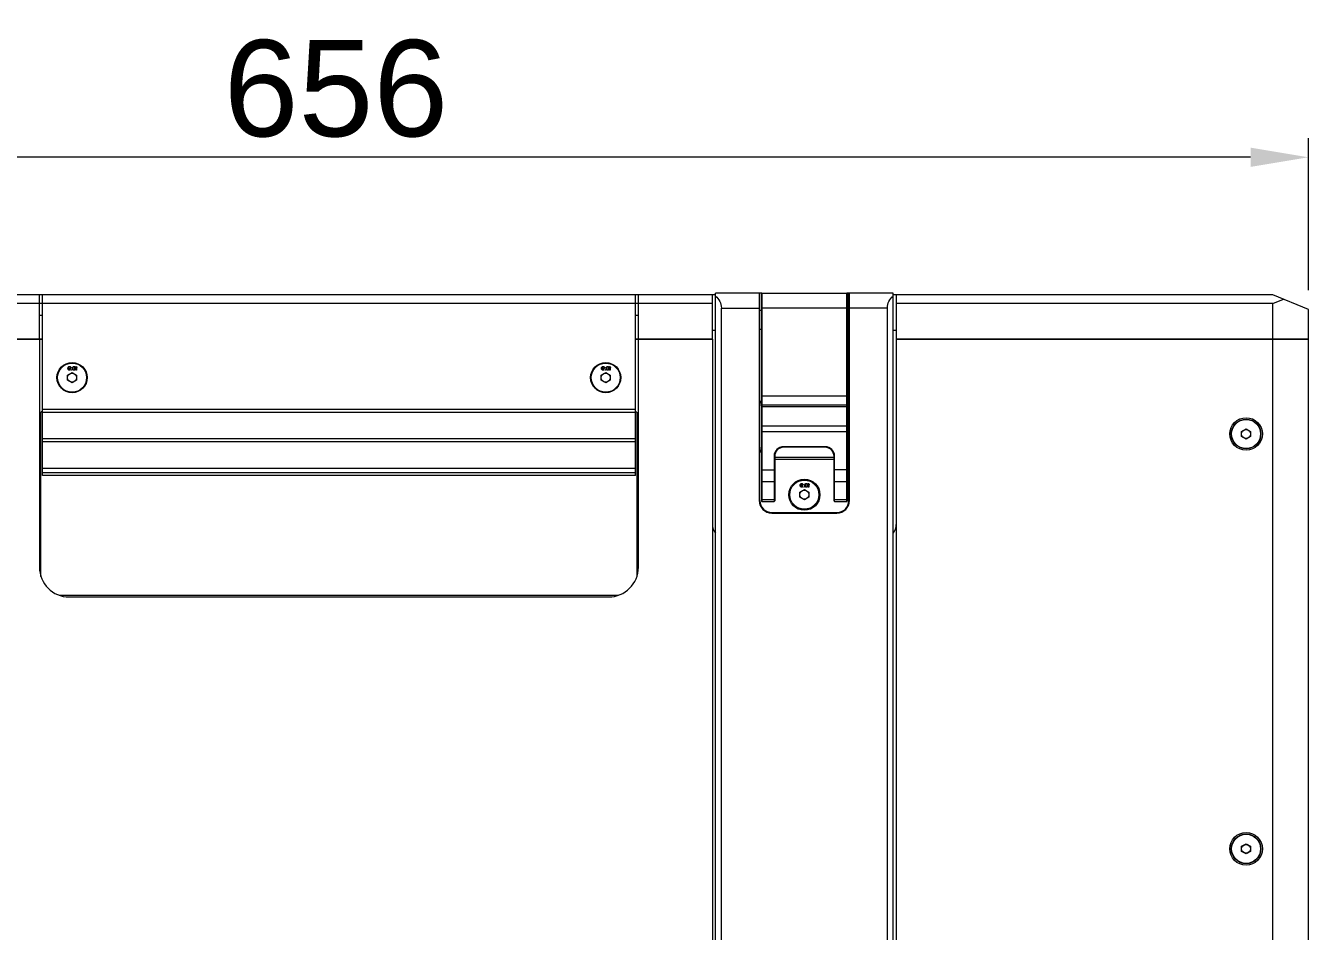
# Model space of a CAD drawing. Header units: millimetres. Extents: x 0 to 9253, y 0 to 2730.
# Drawn here: x 1856.3 to 2289, y 1361.5 to 1667.2 of the extents above; entities that cross this region are included whole.
import ezdxf

# ---------------------------------------------------------------- set-up
doc = ezdxf.new("R2010")
doc.units = ezdxf.units.MM
doc.layers.get('0').update_dxf_attribs({"lineweight": 13})
doc.layers.add('标注', color=251, linetype='Continuous', lineweight=9)
doc.styles.get("Standard").update_dxf_attribs({"font": 'arial.ttf'})
doc.dimstyles.new('STANDARD 13', dxfattribs={"dimscale": 13, "dimtxt": 2.5, "dimasz": 1.5, "dimexe": 0.5, "dimexo": 0.5, "dimgap": 0.5, "dimtad": 1, "dimtoh": 1, "dimdec": 1, "dimzin": 9, "dimdsep": 46, "dimtxsty": 'Standard', "dimcen": 0, "dimclrd": 256, "dimclre": 256, "dimclrt": 256, "dimadec": 0, "dimazin": 0, "dimtp": 0.01, "dimtm": 0.01, "dimtfac": 1, "dimtdec": 1, "dimtofl": 0, "dimtmove": 0, "dimatfit": 3, "dimfxl": 1, "dimtolj": 1, "dimtzin": 4, "dimlwd": -1, "dimlwe": -1, "dimarcsym": 0})

# ---------------------------------------------------------------- blocks, each defined once
blk = doc.blocks.new('*D10')
at = {"layer": 'Defpoints', "color": 0, "transparency": 16777216}
for p in [(1632.97, 1622.76), (2288.97, 1571.39), (1632.97, 1510.5)]:
    blk.add_point(p, dxfattribs=at)
at = {"layer": '标注', "transparency": 16777216}
for p, q in [((1632.97, 1517), (1632.97, 1629.26)), ((2288.97, 1577.89), (2288.97, 1629.26)), ((2269.47, 1622.76), (1652.47, 1622.76))]:
    blk.add_line(p, q, dxfattribs=at)
for points in [[(1652.47, 1626.01), (1652.47, 1619.51), (1632.97, 1622.76)], [(2269.47, 1626.01), (2269.47, 1619.51), (2288.97, 1622.76)]]:
    blk.add_solid(points, dxfattribs=at)
at = {"layer": '标注', "transparency": 16777216, "insert": (1960.97, 1645.85), "char_height": 32.5, "attachment_point": 5}
blk.add_mtext('\\A1;656', dxfattribs=at)

msp = doc.modelspace()

# ---------------------------------------------------------------- linework, layer by layer
for p, q in [((2088.97, 1576.39), (1834.97, 1576.39)), ((1860.97, 1561.39), (1860.97, 1576.39)), ((1861.97, 1515.39), (1861.97, 1576.39)), ((2061.97, 1515.39), (2061.97, 1576.39)), ((2062.97, 1561.39), (2062.97, 1576.39)), ((2087.97, 1561.39), (2087.97, 1576.39)), ((2088.97, 1061.88), (2088.97, 1576.88)), ((2103.77, 1576.88), (2088.97, 1576.88)), ((2104.67, 1576.89), (2103.77, 1576.89)), ((2103.77, 1576.88), (2103.77, 1506.88)), ((2103.97, 1506.88), (2103.97, 1576.89)), ((2104.47, 1576.68), (2104.47, 1506.83)), ((2104.67, 1576.88), (2104.67, 1506.63)), ((2104.67, 1576.88), (2133.27, 1576.88)), ((2134.17, 1576.89), (2133.27, 1576.89)), ((2133.27, 1506.63), (2133.27, 1576.88)), ((2133.47, 1506.83), (2133.47, 1576.68)), ((2133.97, 1506.88), (2133.97, 1576.89)), ((2134.17, 1506.88), (2134.17, 1576.88)), ((2148.97, 1576.88), (2134.17, 1576.88)), ((2148.97, 1061.88), (2148.97, 1576.88)), ((2276.97, 1576.39), (2148.97, 1576.39)), ((2149.97, 1576.39), (2149.97, 1561.39)), ((2288.97, 1571.39), (2276.97, 1576.39)), ((2087.97, 1573.39), (1835.97, 1573.39)), ((2090.97, 1066.88), (2090.97, 1571.88)), ((2090.97, 1571.88), (2103.97, 1571.88)), ((2104.47, 1571.08), (2103.97, 1571.08)), ((2133.47, 1571.88), (2104.47, 1571.88)), ((2133.97, 1571.08), (2133.47, 1571.08)), ((2146.97, 1571.88), (2133.97, 1571.88)), ((2146.97, 1066.88), (2146.97, 1571.88)), ((2276.97, 1573.39), (2149.97, 1573.39)), ((2276.97, 1573.39), (2280.57, 1574.89)), ((2276.97, 1561.39), (2276.97, 1573.39)), ((2288.97, 1561.39), (2288.97, 1571.39)), ((1861.97, 1569.39), (1860.97, 1569.39)), ((2062.97, 1569.39), (2061.97, 1569.39)), ((2087.97, 1564.39), (2088.97, 1564.39)), ((2104.47, 1564.68), (2103.97, 1564.68)), ((2133.97, 1564.68), (2133.47, 1564.68)), ((2148.97, 1564.39), (2149.97, 1564.39)), ((1835.97, 1561.39), (1861.97, 1561.39)), ((1861.97, 1561.38), (1835.97, 1561.38)), ((1860.97, 1561.38), (1860.97, 1484.38)), ((2061.97, 1561.39), (2087.97, 1561.39)), ((2087.97, 1561.38), (2061.97, 1561.38)), ((2062.97, 1484.38), (2062.97, 1561.38)), ((2087.97, 1561.38), (2087.97, 1062.38)), ((2149.97, 1561.39), (2288.97, 1561.39)), ((2149.97, 1561.38), (2149.97, 1062.38)), ((2288.97, 1561.38), (2149.97, 1561.38)), ((2276.97, 1065.38), (2276.97, 1561.38)), ((2288.97, 1067.38), (2288.97, 1561.38)), ((1870.47, 1549.25), (1871.97, 1550.12)), ((1870.47, 1547.52), (1870.47, 1549.25)), ((1870.57, 1551.63), (1870.6, 1551.82)), ((1870.57, 1551.43), (1870.57, 1551.63)), ((1870.6, 1551.24), (1870.57, 1551.43)), ((1870.6, 1551.82), (1870.65, 1551.96)), ((1870.65, 1551.11), (1870.6, 1551.24)), ((1870.65, 1551.96), (1870.73, 1552.07)), ((1870.73, 1551), (1870.65, 1551.11)), ((1870.87, 1551.38), (1870.7, 1551.49)), ((1870.7, 1551.49), (1870.7, 1551.43)), ((1870.7, 1551.43), (1870.73, 1551.27)), ((1870.73, 1552.07), (1870.87, 1552.15)), ((1870.76, 1551.87), (1870.73, 1551.79)), ((1870.73, 1551.79), (1870.73, 1551.74)), ((1870.73, 1551.74), (1870.76, 1551.65)), ((1870.73, 1551.27), (1870.76, 1551.19)), ((1870.87, 1550.91), (1870.73, 1551)), ((1870.81, 1551.96), (1870.76, 1551.87)), ((1870.76, 1551.65), (1870.81, 1551.57)), ((1870.76, 1551.19), (1870.81, 1551.11)), ((1870.89, 1552.01), (1870.81, 1551.96)), ((1870.81, 1551.57), (1870.89, 1551.52)), ((1870.81, 1551.11), (1870.89, 1551.05)), ((1870.87, 1552.15), (1871, 1552.18)), ((1871, 1551.35), (1870.87, 1551.38)), ((1871, 1550.89), (1870.87, 1550.91)), ((1870.97, 1552.04), (1870.89, 1552.01)), ((1870.89, 1551.52), (1870.97, 1551.49)), ((1870.89, 1551.05), (1870.97, 1551.02)), ((1871.16, 1552.04), (1870.97, 1552.04)), ((1870.97, 1551.49), (1871.16, 1551.49)), ((1870.97, 1551.02), (1871.13, 1551.02)), ((1871, 1552.18), (1871.13, 1552.18)), ((1871.13, 1551.35), (1871, 1551.35)), ((1871.11, 1550.89), (1871, 1550.89)), ((1871.24, 1550.91), (1871.11, 1550.89)), ((1871.13, 1552.18), (1871.27, 1552.15)), ((1871.27, 1551.38), (1871.13, 1551.35)), ((1871.13, 1551.02), (1871.21, 1551.05)), ((1871.24, 1552.01), (1871.16, 1552.04)), ((1871.16, 1551.49), (1871.24, 1551.52)), ((1871.21, 1551.05), (1871.3, 1551.11)), ((1871.32, 1551.96), (1871.24, 1552.01)), ((1871.24, 1551.52), (1871.32, 1551.57)), ((1871.38, 1551), (1871.24, 1550.91)), ((1871.27, 1552.15), (1871.4, 1552.07)), ((1871.4, 1551.46), (1871.27, 1551.38)), ((1871.3, 1551.11), (1871.35, 1551.19)), ((1871.38, 1551.87), (1871.32, 1551.96)), ((1871.32, 1551.57), (1871.38, 1551.65)), ((1871.35, 1551.19), (1871.48, 1551.19)), ((1871.4, 1551.79), (1871.38, 1551.87)), ((1871.38, 1551.65), (1871.4, 1551.74)), ((1871.46, 1551.11), (1871.38, 1551)), ((1871.4, 1552.07), (1871.48, 1551.96)), ((1871.4, 1551.74), (1871.4, 1551.79)), ((1871.48, 1551.57), (1871.4, 1551.46)), ((1871.48, 1551.19), (1871.46, 1551.11)), ((1871.48, 1551.96), (1871.54, 1551.82)), ((1871.54, 1551.71), (1871.48, 1551.57)), ((1871.54, 1551.82), (1871.54, 1551.71)), ((1871.75, 1550.89), (1871.75, 1551.02)), ((1871.75, 1551.02), (1871.89, 1551.02)), ((1871.89, 1550.89), (1871.75, 1550.89)), ((1871.89, 1551.02), (1871.89, 1550.89)), ((1871.97, 1550.12), (1873.47, 1549.25)), ((1872.1, 1551.65), (1872.13, 1551.79)), ((1872.1, 1551.41), (1872.1, 1551.65)), ((1872.13, 1551.27), (1872.1, 1551.41)), ((1872.13, 1551.79), (1872.16, 1551.87)), ((1872.16, 1551.19), (1872.13, 1551.27)), ((1872.16, 1551.87), (1872.21, 1551.98)), ((1872.21, 1551.08), (1872.16, 1551.19)), ((1872.21, 1551.98), (1872.29, 1552.07)), ((1872.29, 1551), (1872.21, 1551.08)), ((1872.26, 1551.79), (1872.24, 1551.63)), ((1872.24, 1551.63), (1872.24, 1551.43)), ((1872.24, 1551.43), (1872.26, 1551.27)), ((1872.37, 1551.96), (1872.26, 1551.79)), ((1872.26, 1551.27), (1872.37, 1551.11)), ((1872.29, 1552.07), (1872.42, 1552.15)), ((1872.42, 1550.91), (1872.29, 1551)), ((1872.45, 1552.01), (1872.37, 1551.96)), ((1872.37, 1551.11), (1872.45, 1551.05)), ((1872.42, 1552.15), (1872.59, 1552.18)), ((1872.59, 1550.89), (1872.42, 1550.91)), ((1872.59, 1552.04), (1872.45, 1552.01)), ((1872.45, 1551.05), (1872.59, 1551.02)), ((1872.59, 1552.18), (1872.75, 1552.15)), ((1872.72, 1552.01), (1872.59, 1552.04)), ((1872.59, 1551.02), (1872.72, 1551.05)), ((1872.75, 1550.91), (1872.59, 1550.89)), ((1872.8, 1551.96), (1872.72, 1552.01)), ((1872.72, 1551.05), (1872.8, 1551.11)), ((1872.75, 1552.15), (1872.88, 1552.07)), ((1872.88, 1551), (1872.75, 1550.91)), ((1872.91, 1551.79), (1872.8, 1551.96)), ((1872.8, 1551.11), (1872.91, 1551.27)), ((1872.88, 1552.07), (1872.96, 1551.98)), ((1872.96, 1551.08), (1872.88, 1551)), ((1872.93, 1551.63), (1872.91, 1551.79)), ((1872.91, 1551.27), (1872.93, 1551.43)), ((1872.93, 1551.43), (1872.93, 1551.63)), ((1872.96, 1551.98), (1873.02, 1551.87)), ((1873.02, 1551.19), (1872.96, 1551.08)), ((1873.02, 1551.87), (1873.04, 1551.79)), ((1873.04, 1551.27), (1873.02, 1551.19)), ((1873.04, 1551.79), (1873.07, 1551.65)), ((1873.07, 1551.41), (1873.04, 1551.27)), ((1873.07, 1551.65), (1873.07, 1551.41)), ((1873.28, 1550.89), (1873.28, 1552.18)), ((1873.28, 1552.18), (1873.45, 1552.18)), ((1873.45, 1550.89), (1873.28, 1550.89)), ((1873.45, 1552.18), (1873.61, 1551.98)), ((1873.61, 1551.76), (1873.45, 1551.96)), ((1873.45, 1551.96), (1873.45, 1550.89)), ((1873.47, 1549.25), (1873.47, 1547.52)), ((1873.61, 1551.98), (1873.61, 1551.76)), ((2050.47, 1549.25), (2051.97, 1550.12)), ((2050.47, 1547.52), (2050.47, 1549.25)), ((2050.57, 1551.63), (2050.6, 1551.82)), ((2050.57, 1551.43), (2050.57, 1551.63)), ((2050.6, 1551.24), (2050.57, 1551.43)), ((2050.6, 1551.82), (2050.65, 1551.96)), ((2050.65, 1551.11), (2050.6, 1551.24)), ((2050.65, 1551.96), (2050.73, 1552.07)), ((2050.73, 1551), (2050.65, 1551.11)), ((2050.87, 1551.38), (2050.7, 1551.49)), ((2050.7, 1551.49), (2050.7, 1551.43)), ((2050.7, 1551.43), (2050.73, 1551.27)), ((2050.73, 1552.07), (2050.87, 1552.15)), ((2050.76, 1551.87), (2050.73, 1551.79)), ((2050.73, 1551.79), (2050.73, 1551.74)), ((2050.73, 1551.74), (2050.76, 1551.65)), ((2050.73, 1551.27), (2050.76, 1551.19)), ((2050.87, 1550.91), (2050.73, 1551)), ((2050.81, 1551.96), (2050.76, 1551.87)), ((2050.76, 1551.65), (2050.81, 1551.57)), ((2050.76, 1551.19), (2050.81, 1551.11)), ((2050.89, 1552.01), (2050.81, 1551.96)), ((2050.81, 1551.57), (2050.89, 1551.52)), ((2050.81, 1551.11), (2050.89, 1551.05)), ((2050.87, 1552.15), (2051, 1552.18)), ((2051, 1551.35), (2050.87, 1551.38)), ((2051, 1550.89), (2050.87, 1550.91)), ((2050.97, 1552.04), (2050.89, 1552.01)), ((2050.89, 1551.52), (2050.97, 1551.49)), ((2050.89, 1551.05), (2050.97, 1551.02)), ((2051.16, 1552.04), (2050.97, 1552.04)), ((2050.97, 1551.49), (2051.16, 1551.49)), ((2050.97, 1551.02), (2051.13, 1551.02)), ((2051, 1552.18), (2051.13, 1552.18)), ((2051.13, 1551.35), (2051, 1551.35)), ((2051.11, 1550.89), (2051, 1550.89)), ((2051.24, 1550.91), (2051.11, 1550.89)), ((2051.13, 1552.18), (2051.27, 1552.15)), ((2051.27, 1551.38), (2051.13, 1551.35)), ((2051.13, 1551.02), (2051.21, 1551.05)), ((2051.24, 1552.01), (2051.16, 1552.04)), ((2051.16, 1551.49), (2051.24, 1551.52)), ((2051.21, 1551.05), (2051.3, 1551.11)), ((2051.32, 1551.96), (2051.24, 1552.01)), ((2051.24, 1551.52), (2051.32, 1551.57)), ((2051.38, 1551), (2051.24, 1550.91)), ((2051.27, 1552.15), (2051.4, 1552.07)), ((2051.4, 1551.46), (2051.27, 1551.38)), ((2051.3, 1551.11), (2051.35, 1551.19)), ((2051.38, 1551.87), (2051.32, 1551.96)), ((2051.32, 1551.57), (2051.38, 1551.65)), ((2051.35, 1551.19), (2051.48, 1551.19)), ((2051.4, 1551.79), (2051.38, 1551.87)), ((2051.38, 1551.65), (2051.4, 1551.74)), ((2051.46, 1551.11), (2051.38, 1551)), ((2051.4, 1552.07), (2051.48, 1551.96)), ((2051.4, 1551.74), (2051.4, 1551.79)), ((2051.48, 1551.57), (2051.4, 1551.46)), ((2051.48, 1551.19), (2051.46, 1551.11)), ((2051.48, 1551.96), (2051.54, 1551.82)), ((2051.54, 1551.71), (2051.48, 1551.57)), ((2051.54, 1551.82), (2051.54, 1551.71)), ((2051.75, 1550.89), (2051.75, 1551.02)), ((2051.75, 1551.02), (2051.89, 1551.02)), ((2051.89, 1550.89), (2051.75, 1550.89)), ((2051.89, 1551.02), (2051.89, 1550.89)), ((2051.97, 1550.12), (2053.47, 1549.25)), ((2052.1, 1551.65), (2052.13, 1551.79)), ((2052.1, 1551.41), (2052.1, 1551.65)), ((2052.13, 1551.27), (2052.1, 1551.41)), ((2052.13, 1551.79), (2052.16, 1551.87)), ((2052.16, 1551.19), (2052.13, 1551.27)), ((2052.16, 1551.87), (2052.21, 1551.98)), ((2052.21, 1551.08), (2052.16, 1551.19)), ((2052.21, 1551.98), (2052.29, 1552.07)), ((2052.29, 1551), (2052.21, 1551.08)), ((2052.26, 1551.79), (2052.24, 1551.63)), ((2052.24, 1551.63), (2052.24, 1551.43)), ((2052.24, 1551.43), (2052.26, 1551.27)), ((2052.37, 1551.96), (2052.26, 1551.79)), ((2052.26, 1551.27), (2052.37, 1551.11)), ((2052.29, 1552.07), (2052.42, 1552.15)), ((2052.42, 1550.91), (2052.29, 1551)), ((2052.45, 1552.01), (2052.37, 1551.96)), ((2052.37, 1551.11), (2052.45, 1551.05)), ((2052.42, 1552.15), (2052.59, 1552.18)), ((2052.59, 1550.89), (2052.42, 1550.91)), ((2052.59, 1552.04), (2052.45, 1552.01)), ((2052.45, 1551.05), (2052.59, 1551.02)), ((2052.59, 1552.18), (2052.75, 1552.15)), ((2052.72, 1552.01), (2052.59, 1552.04)), ((2052.59, 1551.02), (2052.72, 1551.05)), ((2052.75, 1550.91), (2052.59, 1550.89)), ((2052.8, 1551.96), (2052.72, 1552.01)), ((2052.72, 1551.05), (2052.8, 1551.11)), ((2052.75, 1552.15), (2052.88, 1552.07)), ((2052.88, 1551), (2052.75, 1550.91)), ((2052.91, 1551.79), (2052.8, 1551.96)), ((2052.8, 1551.11), (2052.91, 1551.27)), ((2052.88, 1552.07), (2052.96, 1551.98)), ((2052.96, 1551.08), (2052.88, 1551)), ((2052.93, 1551.63), (2052.91, 1551.79)), ((2052.91, 1551.27), (2052.93, 1551.43)), ((2052.93, 1551.43), (2052.93, 1551.63)), ((2052.96, 1551.98), (2053.02, 1551.87)), ((2053.02, 1551.19), (2052.96, 1551.08)), ((2053.02, 1551.87), (2053.04, 1551.79)), ((2053.04, 1551.27), (2053.02, 1551.19)), ((2053.04, 1551.79), (2053.07, 1551.65)), ((2053.07, 1551.41), (2053.04, 1551.27)), ((2053.07, 1551.65), (2053.07, 1551.41)), ((2053.28, 1550.89), (2053.28, 1552.18)), ((2053.28, 1552.18), (2053.45, 1552.18)), ((2053.45, 1550.89), (2053.28, 1550.89)), ((2053.45, 1552.18), (2053.61, 1551.98)), ((2053.61, 1551.76), (2053.45, 1551.96)), ((2053.45, 1551.96), (2053.45, 1550.89)), ((2053.47, 1549.25), (2053.47, 1547.52)), ((2053.61, 1551.98), (2053.61, 1551.76)), ((1871.97, 1546.65), (1870.47, 1547.52)), ((1873.47, 1547.52), (1871.97, 1546.65)), ((2051.97, 1546.65), (2050.47, 1547.52)), ((2053.47, 1547.52), (2051.97, 1546.65)), ((2133.47, 1542.11), (2104.47, 1542.11)), ((1861.47, 1481.27), (1861.47, 1536.69)), ((1861.97, 1537.79), (2061.97, 1537.79)), ((1861.97, 1536.79), (2061.97, 1536.79)), ((2062.47, 1536.69), (2062.47, 1481.27)), ((2104.67, 1539.17), (2133.27, 1539.17)), ((2104.67, 1538.63), (2133.27, 1538.63)), ((2104.67, 1532.11), (2133.27, 1532.11)), ((1861.97, 1527.8), (2061.97, 1527.8)), ((2133.47, 1530.11), (2104.47, 1530.11)), ((2266.47, 1530.25), (2267.97, 1531.11)), ((2266.47, 1528.51), (2266.47, 1530.25)), ((2267.97, 1527.65), (2266.47, 1528.51)), ((2267.97, 1531.11), (2269.47, 1530.25)), ((2269.47, 1528.51), (2267.97, 1527.65)), ((2269.47, 1530.25), (2269.47, 1528.51)), ((1861.97, 1526.8), (2061.97, 1526.8)), ((2111.97, 1525.08), (2111.97, 1524.88)), ((2125.97, 1525.08), (2111.97, 1525.08)), ((2125.97, 1524.88), (2111.97, 1524.88)), ((2125.97, 1525.08), (2125.97, 1524.88)), ((2108.77, 1521.88), (2108.77, 1506.63)), ((2108.77, 1521.88), (2108.97, 1521.88)), ((2108.97, 1521.88), (2108.97, 1506.83)), ((2128.97, 1521.39), (2108.97, 1521.39)), ((2108.97, 1520.89), (2128.97, 1520.89)), ((2128.97, 1506.83), (2128.97, 1521.88)), ((2129.17, 1521.88), (2128.97, 1521.88)), ((2129.17, 1506.63), (2129.17, 1521.88)), ((1861.97, 1517.81), (2061.97, 1517.81)), ((1861.97, 1516.39), (2061.97, 1516.39)), ((2061.97, 1515.39), (1861.97, 1515.39)), ((2104.47, 1517.27), (2108.97, 1517.27)), ((2133.47, 1517.27), (2128.97, 1517.27)), ((2104.67, 1513.33), (2108.77, 1513.33)), ((2117.47, 1509.75), (2118.97, 1510.62)), ((2117.57, 1512.13), (2117.6, 1512.32)), ((2117.57, 1511.93), (2117.57, 1512.13)), ((2117.6, 1511.74), (2117.57, 1511.93)), ((2117.6, 1512.32), (2117.65, 1512.46)), ((2117.65, 1511.61), (2117.6, 1511.74)), ((2117.65, 1512.46), (2117.73, 1512.57)), ((2117.73, 1511.5), (2117.65, 1511.61)), ((2117.87, 1511.88), (2117.7, 1511.99)), ((2117.7, 1511.99), (2117.7, 1511.93)), ((2117.7, 1511.93), (2117.73, 1511.77)), ((2117.73, 1512.57), (2117.87, 1512.65)), ((2117.76, 1512.37), (2117.73, 1512.29)), ((2117.73, 1512.29), (2117.73, 1512.24)), ((2117.73, 1512.24), (2117.76, 1512.15)), ((2117.73, 1511.77), (2117.76, 1511.69)), ((2117.87, 1511.41), (2117.73, 1511.5)), ((2117.81, 1512.46), (2117.76, 1512.37)), ((2117.76, 1512.15), (2117.81, 1512.07)), ((2117.76, 1511.69), (2117.81, 1511.61)), ((2117.89, 1512.51), (2117.81, 1512.46)), ((2117.81, 1512.07), (2117.89, 1512.02)), ((2117.81, 1511.61), (2117.89, 1511.55)), ((2117.87, 1512.65), (2118, 1512.68)), ((2118, 1511.85), (2117.87, 1511.88)), ((2118, 1511.39), (2117.87, 1511.41)), ((2117.97, 1512.54), (2117.89, 1512.51)), ((2117.89, 1512.02), (2117.97, 1511.99)), ((2117.89, 1511.55), (2117.97, 1511.52)), ((2118.16, 1512.54), (2117.97, 1512.54)), ((2117.97, 1511.99), (2118.16, 1511.99)), ((2117.97, 1511.52), (2118.13, 1511.52)), ((2118, 1512.68), (2118.13, 1512.68)), ((2118.13, 1511.85), (2118, 1511.85)), ((2118.11, 1511.39), (2118, 1511.39)), ((2118.24, 1511.41), (2118.11, 1511.39)), ((2118.13, 1512.68), (2118.27, 1512.65)), ((2118.27, 1511.88), (2118.13, 1511.85)), ((2118.13, 1511.52), (2118.21, 1511.55)), ((2118.24, 1512.51), (2118.16, 1512.54)), ((2118.16, 1511.99), (2118.24, 1512.02)), ((2118.21, 1511.55), (2118.3, 1511.61)), ((2118.32, 1512.46), (2118.24, 1512.51)), ((2118.24, 1512.02), (2118.32, 1512.07)), ((2118.38, 1511.5), (2118.24, 1511.41)), ((2118.27, 1512.65), (2118.4, 1512.57)), ((2118.4, 1511.96), (2118.27, 1511.88)), ((2118.3, 1511.61), (2118.35, 1511.69)), ((2118.38, 1512.37), (2118.32, 1512.46)), ((2118.32, 1512.07), (2118.38, 1512.15)), ((2118.35, 1511.69), (2118.48, 1511.69)), ((2118.4, 1512.29), (2118.38, 1512.37)), ((2118.38, 1512.15), (2118.4, 1512.24)), ((2118.46, 1511.61), (2118.38, 1511.5)), ((2118.4, 1512.57), (2118.48, 1512.46)), ((2118.4, 1512.24), (2118.4, 1512.29)), ((2118.48, 1512.07), (2118.4, 1511.96)), ((2118.48, 1511.69), (2118.46, 1511.61)), ((2118.48, 1512.46), (2118.54, 1512.32)), ((2118.54, 1512.21), (2118.48, 1512.07)), ((2118.54, 1512.32), (2118.54, 1512.21)), ((2118.75, 1511.39), (2118.75, 1511.52)), ((2118.75, 1511.52), (2118.89, 1511.52)), ((2118.89, 1511.39), (2118.75, 1511.39)), ((2118.89, 1511.52), (2118.89, 1511.39)), ((2118.97, 1510.62), (2120.47, 1509.75)), ((2119.1, 1512.15), (2119.13, 1512.29)), ((2119.1, 1511.91), (2119.1, 1512.15)), ((2119.13, 1511.77), (2119.1, 1511.91)), ((2119.13, 1512.29), (2119.16, 1512.37)), ((2119.16, 1511.69), (2119.13, 1511.77)), ((2119.16, 1512.37), (2119.21, 1512.48)), ((2119.21, 1511.58), (2119.16, 1511.69)), ((2119.21, 1512.48), (2119.29, 1512.57)), ((2119.29, 1511.5), (2119.21, 1511.58)), ((2119.26, 1512.29), (2119.24, 1512.13)), ((2119.24, 1512.13), (2119.24, 1511.93)), ((2119.24, 1511.93), (2119.26, 1511.77)), ((2119.37, 1512.46), (2119.26, 1512.29)), ((2119.26, 1511.77), (2119.37, 1511.61)), ((2119.29, 1512.57), (2119.42, 1512.65)), ((2119.42, 1511.41), (2119.29, 1511.5)), ((2119.45, 1512.51), (2119.37, 1512.46)), ((2119.37, 1511.61), (2119.45, 1511.55)), ((2119.42, 1512.65), (2119.59, 1512.68)), ((2119.59, 1511.39), (2119.42, 1511.41)), ((2119.59, 1512.54), (2119.45, 1512.51)), ((2119.45, 1511.55), (2119.59, 1511.52)), ((2119.59, 1512.68), (2119.75, 1512.65)), ((2119.72, 1512.51), (2119.59, 1512.54)), ((2119.59, 1511.52), (2119.72, 1511.55)), ((2119.75, 1511.41), (2119.59, 1511.39)), ((2119.8, 1512.46), (2119.72, 1512.51)), ((2119.72, 1511.55), (2119.8, 1511.61)), ((2119.75, 1512.65), (2119.88, 1512.57)), ((2119.88, 1511.5), (2119.75, 1511.41)), ((2119.91, 1512.29), (2119.8, 1512.46)), ((2119.8, 1511.61), (2119.91, 1511.77)), ((2119.88, 1512.57), (2119.96, 1512.48)), ((2119.96, 1511.58), (2119.88, 1511.5)), ((2119.93, 1512.13), (2119.91, 1512.29)), ((2119.91, 1511.77), (2119.93, 1511.93)), ((2119.93, 1511.93), (2119.93, 1512.13)), ((2119.96, 1512.48), (2120.02, 1512.37)), ((2120.02, 1511.69), (2119.96, 1511.58)), ((2120.02, 1512.37), (2120.04, 1512.29)), ((2120.04, 1511.77), (2120.02, 1511.69)), ((2120.04, 1512.29), (2120.07, 1512.15)), ((2120.07, 1511.91), (2120.04, 1511.77)), ((2120.07, 1512.15), (2120.07, 1511.91)), ((2120.28, 1511.39), (2120.28, 1512.68)), ((2120.28, 1512.68), (2120.45, 1512.68)), ((2120.45, 1511.39), (2120.28, 1511.39)), ((2120.45, 1512.68), (2120.61, 1512.48)), ((2120.61, 1512.26), (2120.45, 1512.46)), ((2120.45, 1512.46), (2120.45, 1511.39)), ((2120.61, 1512.48), (2120.61, 1512.26)), ((2129.17, 1513.33), (2133.27, 1513.33)), ((2103.77, 1506.88), (2103.97, 1506.88)), ((2104.67, 1507.24), (2108.77, 1507.24)), ((2104.67, 1506.63), (2108.77, 1506.63)), ((2117.47, 1508.02), (2117.47, 1509.75)), ((2118.97, 1507.15), (2117.47, 1508.02)), ((2120.47, 1508.02), (2118.97, 1507.15)), ((2120.47, 1509.75), (2120.47, 1508.02)), ((2129.17, 1507.24), (2133.27, 1507.24)), ((2129.17, 1506.63), (2133.27, 1506.63)), ((2134.17, 1506.88), (2133.97, 1506.88)), ((2107.97, 1502.68), (2107.97, 1502.88)), ((2107.97, 1502.88), (2129.97, 1502.88)), ((2107.97, 1502.68), (2129.97, 1502.68)), ((2129.97, 1502.68), (2129.97, 1502.88)), ((2056.08, 1474.88), (1867.87, 1474.88)), ((1870.97, 1474.38), (2052.97, 1474.38)), ((2266.47, 1390.25), (2267.97, 1391.11)), ((2266.47, 1388.51), (2266.47, 1390.25)), ((2267.97, 1391.11), (2269.47, 1390.25)), ((2269.47, 1390.25), (2269.47, 1388.51)), ((2267.97, 1387.65), (2266.47, 1388.51)), ((2269.47, 1388.51), (2267.97, 1387.65))]:
    msp.add_line(p, q)
for centre, radius in [((1871.97, 1548.39), 5.1), ((1871.97, 1548.39), 5), ((1871.97, 1548.39), 4.9), ((2051.97, 1548.39), 5.1), ((2051.97, 1548.39), 5), ((2051.97, 1548.39), 4.9), ((1871.97, 1548.39), 1.5), ((2051.97, 1548.39), 1.5), ((2267.97, 1529.38), 5.5), ((2267.97, 1529.38), 5), ((2267.97, 1529.38), 4.9), ((2267.97, 1529.38), 1.5), ((2118.97, 1508.89), 5.25), ((2118.97, 1508.89), 5), ((2118.97, 1508.89), 4.9), ((2118.97, 1508.89), 1.5), ((2267.97, 1389.38), 5.5), ((2267.97, 1389.38), 5), ((2267.97, 1389.38), 4.9), ((2267.97, 1389.38), 1.5)]:
    msp.add_circle(centre, radius)
for centre, radius, start, end in [((2103.77, 1576.68), 0.2, 360, 90), ((2104.67, 1576.68), 0.2, 90, 180), ((2133.27, 1576.68), 0.2, 0, 90), ((2134.17, 1576.68), 0.2, 90, 180), ((2107.97, 1538.89), 4, 151.0627, 180), ((2129.97, 1538.89), 4, 0, 28.9373), ((1862.97, 1535.38), 2, 120.1054, 180), ((2060.97, 1535.38), 2, 0, 59.8946), ((2104.67, 1538.83), 0.2, 180, 270), ((2133.27, 1538.83), 0.2, 270, 0), ((2104.67, 1531.91), 0.2, 90, 180), ((2133.27, 1531.91), 0.2, 0, 90), ((2107.97, 1524.89), 4, 180, 208.9373), ((2111.97, 1521.88), 3.2, 90, 180), ((2111.97, 1521.88), 3, 90, 180), ((2125.97, 1521.88), 3.2, 0, 90), ((2125.97, 1521.88), 3, 0, 90), ((2129.97, 1524.89), 4, 331.0627, 0), ((2107.97, 1506.88), 4.2, 180, 270), ((2107.97, 1506.88), 4, 180, 270), ((2104.67, 1506.83), 0.2, 180, 270), ((2108.77, 1506.83), 0.2, 270, 0), ((2129.17, 1506.83), 0.2, 180, 270), ((2129.97, 1506.88), 4.2, 270, 0), ((2129.97, 1506.88), 4, 270, 0), ((2133.27, 1506.83), 0.2, 270, 0), ((2092.97, 1498.88), 5, 180, 216.7837), ((2144.97, 1498.88), 5, 323.2163, 0), ((1870.97, 1484.38), 10, 180, 270), ((2052.97, 1484.38), 10, 270, 0)]:
    msp.add_arc(centre, radius, start, end)
at = {"extrusion": (0, 0, -1)}
for centre, start_param, end_param in [((2085.97, 1571.88), 0.643501, 1.570796), ((2151.97, 1571.88), -1.570796, -0.643501)]:
    msp.add_ellipse(centre, major_axis=(0, 5), ratio=1, start_param=start_param, end_param=end_param, dxfattribs=at)
for points, knots in [([(2104.47, 1539.37), (2104.47, 1539.34), (2104.48, 1539.29), (2104.53, 1539.22), (2104.59, 1539.18), (2104.65, 1539.17), (2104.67, 1539.17)], [0, 0, 0, 0, 0.247862, 0.496982, 0.74787, 1, 1, 1, 1]), ([(2133.47, 1539.37), (2133.47, 1539.34), (2133.46, 1539.29), (2133.42, 1539.22), (2133.35, 1539.18), (2133.3, 1539.17), (2133.27, 1539.17)], [0, 0, 0, 0, 0.247862, 0.496982, 0.74787, 1, 1, 1, 1]), ([(2104.47, 1513.41), (2104.47, 1513.4), (2104.48, 1513.38), (2104.51, 1513.36), (2104.54, 1513.35), (2104.6, 1513.33), (2104.65, 1513.33), (2104.67, 1513.33)], [0, 0, 0, 0, 0.148014, 0.248698, 0.36953, 0.663562, 1, 1, 1, 1]), ([(2108.77, 1513.33), (2108.8, 1513.33), (2108.85, 1513.33), (2108.9, 1513.35), (2108.94, 1513.36), (2108.96, 1513.38), (2108.97, 1513.4), (2108.97, 1513.41)], [0, 0, 0, 0, 0.336438, 0.63047, 0.751302, 0.851986, 1, 1, 1, 1]), ([(2129.17, 1513.33), (2129.15, 1513.33), (2129.1, 1513.33), (2129.04, 1513.35), (2129.01, 1513.36), (2128.98, 1513.38), (2128.97, 1513.4), (2128.97, 1513.41)], [0, 0, 0, 0, 0.336438, 0.63047, 0.751302, 0.851986, 1, 1, 1, 1]), ([(2133.47, 1513.41), (2133.47, 1513.4), (2133.46, 1513.38), (2133.44, 1513.36), (2133.4, 1513.35), (2133.35, 1513.33), (2133.3, 1513.33), (2133.27, 1513.33)], [0, 0, 0, 0, 0.148014, 0.248698, 0.36953, 0.663562, 1, 1, 1, 1]), ([(2104.47, 1507.32), (2104.47, 1507.31), (2104.48, 1507.29), (2104.51, 1507.27), (2104.54, 1507.25), (2104.6, 1507.24), (2104.65, 1507.24), (2104.67, 1507.24)], [0, 0, 0, 0, 0.148014, 0.248698, 0.36953, 0.663562, 1, 1, 1, 1]), ([(2108.77, 1507.24), (2108.8, 1507.24), (2108.85, 1507.24), (2108.9, 1507.25), (2108.94, 1507.27), (2108.96, 1507.29), (2108.97, 1507.31), (2108.97, 1507.32)], [0, 0, 0, 0, 0.336438, 0.63047, 0.751302, 0.851986, 1, 1, 1, 1]), ([(2129.17, 1507.24), (2129.15, 1507.24), (2129.1, 1507.24), (2129.04, 1507.25), (2129.01, 1507.27), (2128.98, 1507.29), (2128.97, 1507.31), (2128.97, 1507.32)], [0, 0, 0, 0, 0.336438, 0.63047, 0.751302, 0.851986, 1, 1, 1, 1]), ([(2133.47, 1507.32), (2133.47, 1507.31), (2133.46, 1507.29), (2133.44, 1507.27), (2133.4, 1507.25), (2133.35, 1507.24), (2133.3, 1507.24), (2133.27, 1507.24)], [0, 0, 0, 0, 0.148014, 0.248698, 0.36953, 0.663562, 1, 1, 1, 1])]:
    msp.add_open_spline(points, degree=3, knots=knots)

# ---------------------------------------------------------------- dimensions: what is measured, and where the dimension line sits
at = {"layer": '标注'}
dim = msp.add_linear_dim(base=(1632.97, 1622.76), p1=(2288.97, 1571.39), p2=(1632.97, 1510.5), angle=180, dimstyle='STANDARD 13', dxfattribs=at)
dim.commit()
dim.dimension.update_dxf_attribs({"geometry": '*D10', "text_midpoint": (1960.97, 1645.85)})

doc.saveas('drawing.dxf')
